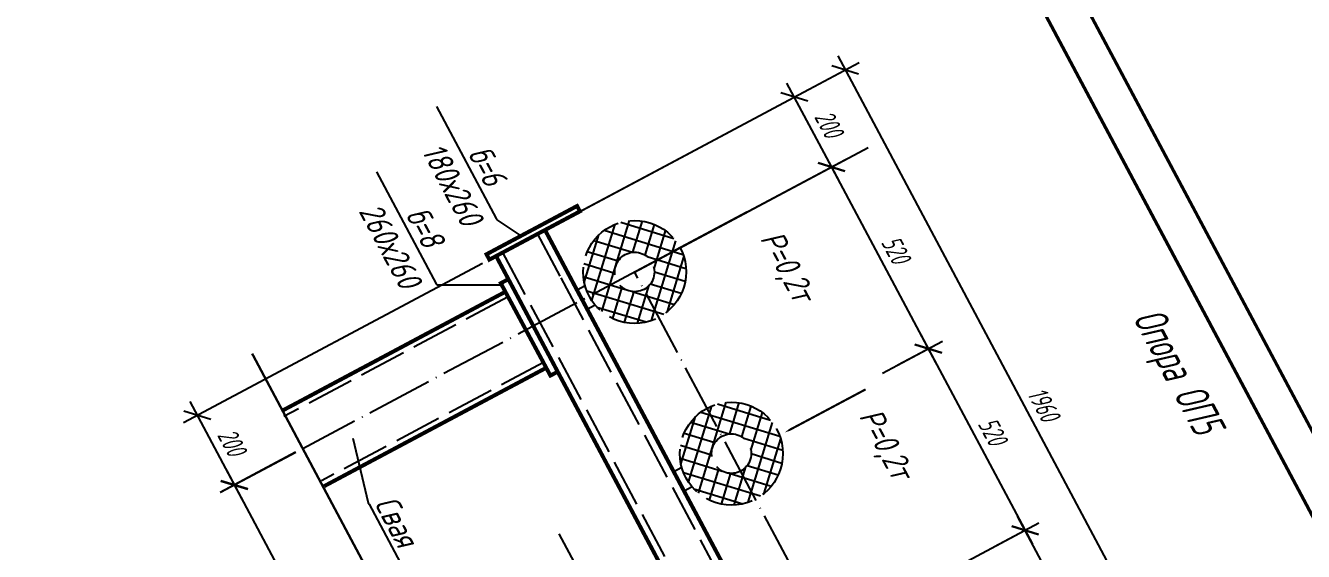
# Model space of a CAD drawing. Extents: x 5370511 to 5386565, y 1010429 to 1053793.
# Drawn here: x 5378958 to 5379119.4, y 1040753.9 to 1040820.3 of the extents above; entities that cross this region are included whole.
import ezdxf
from ezdxf import colors
from ezdxf.entities.mleader import LeaderData, LeaderLine
from ezdxf.enums import TextEntityAlignment as Align
from ezdxf.math import Vec2, Vec3

# ---------------------------------------------------------------- set-up
doc = ezdxf.new("R2010")
doc.units = 0
doc.header["$PDMODE"] = 32
doc.header["$PDSIZE"] = 0.3
doc.linetypes.add('ACAD_ISO02W100', pattern=[15, 12, -3])
doc.linetypes.add('ACAD_ISO04W100', pattern=[30, 24, -3, 0, -3])
doc.layers.get('0').update_dxf_attribs({"linetype": 'CONTINUOUS'})
doc.layers.get('DEFPOINTS').update_dxf_attribs({"linetype": 'CONTINUOUS'})
doc.layers.add('Строения', color=7, linetype='CONTINUOUS')
doc.styles.add('ГОСТ_НИПИ', font='gost_nipi.shx', dxfattribs={"oblique": 15})
doc.styles.add('ГОСТ_НИПИ_разм', font='gost_nipi.shx', dxfattribs={"width": 0.8, "oblique": 15, "height": 2.5})
doc.linetypes.add('земля', pattern='A,15,[35,ESKDSHAPES.SHX,S=1,R=0,X=0,Y=0],0.1', length=15.1)
doc.linetypes.add('Сварка1', pattern='A,2,[34,ESKDSHAPES.SHX,S=2,R=0,X=0,Y=0],0.1', length=2.1)
doc.linetypes.add('Сварка3', pattern='A,2,[33,ESKDSHAPES.SHX,S=2,R=0,X=0,Y=0],2', length=4)
doc.dimstyles.new('Лист М20', dxfattribs={"dimtxt": 2.5, "dimasz": 2.5, "dimexe": 2, "dimexo": 1, "dimgap": 1, "dimtad": 1, "dimdec": 0, "dimlfac": 20, "dimzin": 0, "dimdsep": 46, "dimtxsty": 'ГОСТ_НИПИ_разм', "dimblk": 'OBLIQUE', "dimcen": 0.09, "dimdle": 2, "dimaunit": 1, "dimadec": 0, "dimazin": 0, "dimtfac": 1, "dimtdec": 0, "dimtofl": 0, "dimtmove": 1, "dimatfit": 3, "dimldrblk": 'NONE', "dimfxl": 1, "dimtolj": 1, "dimtzin": 0, "dimarcsym": 0})

# ---------------------------------------------------------------- blocks, each defined once
blk = doc.blocks.new('*U427')
at = {"lineweight": 50, "const_width": 0.4}
blk.add_lwpolyline([(-420, 297), (0, 297), (0, 0), (-420, 0)], close=True, dxfattribs=at)
at = {"lineweight": 50}
blk.add_lwpolyline([(-400, 5), (-5, 5), (-5, 292), (-400, 292)], close=True, dxfattribs=at)
at = {"style": 'ГОСТ_НИПИ', "oblique": 15}
blk.add_attdef('СКВОЗНАЯ_НУМЕРАЦИЯ', text='', height=3, dxfattribs=at).set_placement((-10, 288.5), align=Align.MIDDLE_CENTER)
at = {"style": 'ГОСТ_НИПИ', "oblique": 15, "width": 0.8}
for tag, p in [('ДАТА_СОГЛ_2', (-401.75, 146)), ('ДАТА_СОГЛ_1', (-406.75, 146)), ('ФАМИЛИЯ_СОГЛ_1', (-406.75, 111)), ('ФАМИЛИЯ_СОГЛ_2', (-401.75, 111)), ('ХАРАКТЕР_РАБОТЫ_СОГЛ_1', (-406.75, 91)), ('ХАРАКТЕР_РАБОТЫ_СОГЛ_2', (-401.75, 91))]:
    blk.add_attdef(tag, p, '', height=3, rotation=90, dxfattribs=at)
at = {"style": 'ГОСТ_НИПИ', "oblique": 15}
for tag, width, p in [('ОБОЗНАЧЕНИЕ_ДОКУМЕНТА', 0.8, (-65, 55)), ('НАИМЕНОВАНИЕ_ПРОЕКТА', 0.8, (-65, 42.5)), ('НАИМЕНОВАНИЕ_ОБЪЕКТА', 0.8, (-90, 27.5)), ('СТАДИЯ', 0.8, (-47.5, 25)), ('ЛИСТ', 0.8, (-32.5, 25)), ('ЛИСТОВ', 0.8, (-15, 25)), ('НАИМЕНОВАНИЕ_ЧЕРТЕЖА', 0.8, (-90, 12.5)), ('ПРЕДПРИЯТИЕ', 0.7, (-30.48, 12.55))]:
    blk.add_attdef(tag, text='', height=3, dxfattribs=dict(at, width=width)).set_placement(p, align=Align.MIDDLE_CENTER)
at = {"style": 'ГОСТ_НИПИ', "oblique": 15, "width": 0.8}
for tag, p in [('ФАМИЛИЯ_5', (-169, 31)), ('ДАТА_1', (-134, 31)), ('ХАРАКТЕР_РАБОТЫ_1', (-189, 26)), ('ФАМИЛИЯ_1', (-169, 26)), ('ДАТА_2', (-134, 26)), ('ХАРАКТЕР_РАБОТЫ_2', (-189, 20.72)), ('ФАМИЛИЯ_2', (-169.15, 20.71)), ('ДАТА_3', (-134, 20.72)), ('ХАРАКТЕР_РАБОТЫ_3', (-189, 16)), ('ФАМИЛИЯ_3', (-169.01, 15.99)), ('ДАТА_4', (-134, 16)), ('ФАМИЛИЯ_6', (-169, 11)), ('ДАТА_5', (-134, 11)), ('ХАРАКТЕР_РАБОТЫ_4', (-189, 6)), ('ФАМИЛИЯ_4', (-169, 6)), ('ДАТА_6', (-134, 6))]:
    blk.add_attdef(tag, p, '', height=3, dxfattribs=at)
blk.add_attdef('РАЗРАБ', text='', height=3, dxfattribs=at).set_placement((-189.18, 32.18), align=Align.MIDDLE_LEFT)
at = {"style": 'ГОСТ_НИПИ', "oblique": 15, "width": 0.8, "flags": 8}
blk.add_attdef('НКОНТР', text='', height=3, dxfattribs=at).set_placement((-189.36, 12.34), align=Align.MIDDLE_LEFT)
at = {"style": 'ГОСТ_НИПИ', "oblique": 15, "width": 0.8}
blk.add_attdef('ФОРМАТ', text='', height=3, dxfattribs=at).set_placement((-38.94, 0.42), align=Align.BOTTOM_CENTER)
blk = doc.blocks.new('_None')
blk = doc.blocks.new('_Oblique')
at = {"color": 0, "linetype": 'ByBlock', "lineweight": -2}
blk.add_line((-0.5, -0.5), (0.5, 0.5), dxfattribs=at)
blk = doc.blocks.new('*D958')
at = {"color": 0, "lineweight": -2, "transparency": 16777216}
for p, q in [((5379053.66, 1040740.3), (5379086.04, 1040757.56)), ((5379097.45, 1040731.89), (5379083.34, 1040758.38)), ((5379072.51, 1040720.87), (5379098.28, 1040734.59))]:
    blk.add_line(p, q, dxfattribs=at)
at = {"layer": 'DEFPOINTS', "color": 0, "lineweight": 15, "transparency": 16777216}
for p in [(5379084.28, 1040756.61), (5379052.78, 1040739.83), (5379071.63, 1040720.4)]:
    blk.add_point(p, dxfattribs=at)
at = {"color": 0, "lineweight": -2, "transparency": 16777216, "xscale": 2.5, "yscale": 2.5, "zscale": 2.5}
for p, rotation in [((5379084.28, 1040756.61), 118.0491553040555), ((5379096.51, 1040733.65), 298.0491553040555)]:
    blk.add_blockref('_Oblique', p, dxfattribs=dict(at, rotation=rotation))
at = {"color": 0, "transparency": 16777216, "insert": (5379092.38, 1040746.19), "char_height": 2.5, "attachment_point": 5, "rotation": 298.0492, "style": 'ГОСТ_НИПИ_разм'}
blk.add_mtext('\\A1;520', dxfattribs=at)
blk = doc.blocks.new('*D960')
at = {"color": 0, "lineweight": -2, "transparency": 16777216}
for p, q in [((5379025.4, 1040795.47), (5379063.33, 1040815.68)), ((5379060.62, 1040816.51), (5379108.59, 1040726.47)), ((5379074.97, 1040710.83), (5379109.42, 1040729.18))]:
    blk.add_line(p, q, dxfattribs=at)
at = {"layer": 'DEFPOINTS', "color": 0, "lineweight": 15, "transparency": 16777216}
for p in [(5379024.51, 1040795), (5379107.65, 1040728.24), (5379074.09, 1040710.36)]:
    blk.add_point(p, dxfattribs=at)
at = {"color": 0, "lineweight": -2, "transparency": 16777216, "xscale": 2.5, "yscale": 2.5, "zscale": 2.5}
for p, rotation in [((5379061.56, 1040814.74), 118.0491553040555), ((5379107.65, 1040728.24), 298.0491553040555)]:
    blk.add_blockref('_Oblique', p, dxfattribs=dict(at, rotation=rotation))
at = {"color": 0, "transparency": 16777216, "insert": (5379086.59, 1040772.55), "char_height": 2.5, "attachment_point": 5, "rotation": 298.0492, "style": 'ГОСТ_НИПИ_разм'}
blk.add_mtext('\\A1;1960', dxfattribs=at)
blk = doc.blocks.new('*D963')
at = {"color": 0, "lineweight": -2, "transparency": 16777216}
for p, q in [((5378992.13, 1040766.48), (5378982.61, 1040761.4)), ((5378983.43, 1040764.11), (5379021.99, 1040691.74)), ((5379028.81, 1040697.64), (5379019.28, 1040692.57))]:
    blk.add_line(p, q, dxfattribs=at)
at = {"layer": 'DEFPOINTS', "color": 0, "lineweight": 15, "transparency": 16777216}
for p in [(5378993.01, 1040766.95), (5379029.69, 1040698.11), (5379021.05, 1040693.51)]:
    blk.add_point(p, dxfattribs=at)
at = {"color": 0, "lineweight": -2, "transparency": 16777216, "xscale": 2.5, "yscale": 2.5, "zscale": 2.5}
for p, rotation in [((5378984.37, 1040762.34), 118.0491553040555), ((5379021.05, 1040693.51), 298.0491553040555)]:
    blk.add_blockref('_Oblique', p, dxfattribs=dict(at, rotation=rotation))
at = {"color": 0, "transparency": 16777216, "insert": (5379004.69, 1040728.98), "char_height": 2.5, "attachment_point": 5, "rotation": 298.0492, "style": 'ГОСТ_НИПИ_разм'}
blk.add_mtext('\\A1;1560', dxfattribs=at)
blk = doc.blocks.new('*D965')
at = {"color": 0, "lineweight": -2, "transparency": 16777216}
for p, q in [((5379015.72, 1040790.32), (5378977.94, 1040770.19)), ((5378978.77, 1040772.89), (5378985.35, 1040760.54)), ((5378992.15, 1040766.43), (5378982.64, 1040761.36))]:
    blk.add_line(p, q, dxfattribs=at)
at = {"layer": 'DEFPOINTS', "color": 0, "lineweight": 15, "transparency": 16777216}
for p in [(5379016.6, 1040790.79), (5378993.04, 1040766.9), (5378984.41, 1040762.3)]:
    blk.add_point(p, dxfattribs=at)
at = {"color": 0, "lineweight": -2, "transparency": 16777216, "xscale": 2.5, "yscale": 2.5, "zscale": 2.5}
for p, rotation in [((5378979.71, 1040771.13), 118.0491553040555), ((5378984.41, 1040762.3), 298.0491553040555)]:
    blk.add_blockref('_Oblique', p, dxfattribs=dict(at, rotation=rotation))
at = {"color": 0, "transparency": 16777216, "insert": (5378984.04, 1040767.77), "char_height": 2.5, "attachment_point": 5, "rotation": 298.0492, "style": 'ГОСТ_НИПИ_разм'}
blk.add_mtext('\\A1;200', dxfattribs=at)
blk = doc.blocks.new('*D967')
at = {"color": 0, "lineweight": -2, "transparency": 16777216}
for p, q in [((5379060.78, 1040800.73), (5379054.19, 1040813.08)), ((5379027.09, 1040796.38), (5379056.9, 1040812.26)), ((5379056.55, 1040800.74), (5379061.6, 1040803.43))]:
    blk.add_line(p, q, dxfattribs=at)
at = {"layer": 'DEFPOINTS', "color": 0, "lineweight": 15, "transparency": 16777216}
for p in [(5379055.13, 1040811.32), (5379055.66, 1040800.27), (5379026.21, 1040795.91)]:
    blk.add_point(p, dxfattribs=at)
at = {"color": 0, "lineweight": -2, "transparency": 16777216, "xscale": 2.5, "yscale": 2.5, "zscale": 2.5}
for p, rotation in [((5379055.13, 1040811.32), 118.0491553040555), ((5379059.84, 1040802.49), 298.0491553040555)]:
    blk.add_blockref('_Oblique', p, dxfattribs=dict(at, rotation=rotation))
at = {"color": 0, "transparency": 16777216, "insert": (5379059.47, 1040807.96), "char_height": 2.5, "attachment_point": 5, "rotation": 298.0492, "style": 'ГОСТ_НИПИ_разм'}
blk.add_mtext('\\A1;200', dxfattribs=at)
blk = doc.blocks.new('*D968')
at = {"color": 0, "lineweight": -2, "transparency": 16777216}
for p, q in [((5379073, 1040777.78), (5379058.9, 1040804.26)), ((5379035.83, 1040789.7), (5379061.6, 1040803.43)), ((5379066.25, 1040776.45), (5379073.83, 1040780.49))]:
    blk.add_line(p, q, dxfattribs=at)
at = {"layer": 'DEFPOINTS', "color": 0, "lineweight": 15, "transparency": 16777216}
for p in [(5379059.84, 1040802.49), (5379034.95, 1040789.23), (5379065.36, 1040775.98)]:
    blk.add_point(p, dxfattribs=at)
at = {"color": 0, "lineweight": -2, "transparency": 16777216, "xscale": 2.5, "yscale": 2.5, "zscale": 2.5}
for p, rotation in [((5379059.84, 1040802.49), 118.0491553040555), ((5379072.06, 1040779.55), 298.0491553040555)]:
    blk.add_blockref('_Oblique', p, dxfattribs=dict(at, rotation=rotation))
at = {"color": 0, "transparency": 16777216, "insert": (5379067.93, 1040792.08), "char_height": 2.5, "attachment_point": 5, "rotation": 298.0492, "style": 'ГОСТ_НИПИ_разм'}
blk.add_mtext('\\A1;520', dxfattribs=at)
blk = doc.blocks.new('*D969')
at = {"color": 0, "lineweight": -2, "transparency": 16777216}
for p, q in [((5379068.21, 1040777.49), (5379073.83, 1040780.49)), ((5379071.12, 1040781.31), (5379085.22, 1040754.85)), ((5379080.43, 1040754.56), (5379086.04, 1040757.56))]:
    blk.add_line(p, q, dxfattribs=at)
at = {"layer": 'DEFPOINTS', "color": 0, "lineweight": 15, "transparency": 16777216}
for p in [(5379067.33, 1040777.02), (5379084.28, 1040756.61), (5379079.55, 1040754.09)]:
    blk.add_point(p, dxfattribs=at)
at = {"color": 0, "lineweight": -2, "transparency": 16777216, "xscale": 2.5, "yscale": 2.5, "zscale": 2.5}
for p, rotation in [((5379072.06, 1040779.55), 118.0491553040555), ((5379084.28, 1040756.61), 298.0491553040555)]:
    blk.add_blockref('_Oblique', p, dxfattribs=dict(at, rotation=rotation))
at = {"color": 0, "transparency": 16777216, "insert": (5379080.16, 1040769.14), "char_height": 2.5, "attachment_point": 5, "rotation": 298.0492, "style": 'ГОСТ_НИПИ_разм'}
blk.add_mtext('\\A1;520', dxfattribs=at)

msp = doc.modelspace()

# ---------------------------------------------------------------- hatches: boundary and pattern name
h = msp.add_hatch()
h.set_pattern_fill('ANSI37', color=253, scale=0.5, angle=-61.95084)
h.set_pattern_definition([(343.049155, (5380637.2857, 1043327.0663), (0.4628375, 1.5185314), []), (73.049155, (5380637.2857, 1043327.0663), (-1.5185314, 0.4628375), [])])
h.paths.add_polyline_path([(5379031.887, 1040794.985, 1), (5379038, 1040783.512, 1)])
h.paths.add_polyline_path([(5379036.119, 1040787.042, -1), (5379033.768, 1040791.455, -1)], flags=16)
h = msp.add_hatch()
h.set_pattern_fill('ANSI37', color=253, scale=0.5, angle=-61.95084)
h.set_pattern_definition([(343.049155, (5380649.5117, 1043304.1202), (0.4628375, 1.5185314), []), (73.049155, (5380649.5117, 1043304.1202), (-1.5185314, 0.4628375), [])])
h.paths.add_polyline_path([(5379044.113, 1040772.039, 1), (5379050.226, 1040760.566, 1)])
h.paths.add_polyline_path([(5379048.345, 1040764.096, -1), (5379045.994, 1040768.508, -1)], flags=16)

# ---------------------------------------------------------------- linework, layer by layer
at = {"ltscale": 0.5}
msp.add_line((5379023.63, 1040794.532), (5379023.647, 1040794.5), dxfattribs=at)
at = {"linetype": 'ACAD_ISO04W100', "ltscale": 0.35}
for p, q in [((5379036.998, 1040790.297), (5378993.037, 1040766.902)), ((5379075.222, 1040713.577), (5379034.951, 1040789.234))]:
    msp.add_line(p, q, dxfattribs=at)
at = {"linetype": 'ACAD_ISO02W100', "ltscale": 0.5}
for p, q in [((5379018.978, 1040786.074), (5378990.656, 1040770.968)), ((5379023.433, 1040777.779), (5378995.375, 1040762.845))]:
    msp.add_line(p, q, dxfattribs=at)
at = {"ltscale": 0.35}
for points in [[(5379038.932, 1040791.355, 0, 2.256, 0), (5379044.369, 1040794.252, 0.275, 0.275, 0), (5379049.152, 1040796.8, 0.275, 0.275, 0)], [(5379053.914, 1040768.958, 0, 2.256, 0), (5379059.351, 1040771.855, 0.275, 0.275, 0), (5379064.134, 1040774.403, 0.275, 0.275, 0)]]:
    msp.add_lwpolyline(points, format="xyseb", dxfattribs=at)
at = {"linetype": 'Сварка1', "ltscale": 0.5}
msp.add_lwpolyline([(5379017.47, 1040791.208), (5379023.647, 1040794.5)], dxfattribs=at)
at = {"linetype": 'ACAD_ISO02W100', "ltscale": 0.5}
for points in [[(5379022.682, 1040793.985), (5379025.615, 1040788.481)], [(5379023.647, 1040794.5), (5379023.647, 1040794.5)], [(5379018.273, 1040791.677), (5379064.339, 1040705.218)], [(5379025.615, 1040788.481), (5379068.731, 1040707.559)]]:
    msp.add_lwpolyline(points, dxfattribs=at)
at = {"linetype": 'Сварка3', "ltscale": 0.4}
for points in [[(5379025.226, 1040776.628), (5379018.998, 1040788.317)], [(5379018.628, 1040786.729), (5379023.785, 1040777.126)]]:
    msp.add_lwpolyline(points, dxfattribs=at)
at = {"color": 253}
for points in [[(5379028.688, 1040787.481), (5379027.675, 1040786.941)], [(5379029.988, 1040785.042), (5379028.974, 1040784.502)], [(5379040.914, 1040764.535), (5379039.901, 1040763.995)], [(5379042.214, 1040762.096), (5379041.2, 1040761.556)]]:
    msp.add_lwpolyline(points, dxfattribs=at)
at = {"linetype": 'земля', "const_width": 0.3}
msp.add_lwpolyline([(5378986.631, 1040778.925), (5379037.358, 1040683.72)], dxfattribs=at)
at = {"color": 253, "linetype": 'ACAD_ISO02W100', "ltscale": 0.5}
for centre, radius in [((5379034.951, 1040789.234), 6.5), ((5379034.951, 1040789.234), 2.5), ((5379047.177, 1040766.288), 6.5), ((5379047.177, 1040766.288), 2.5)]:
    msp.add_circle(centre, radius, dxfattribs=at)
at = {"layer": 'Строения', "const_width": 0.5}
msp.add_lwpolyline([(5379016.603, 1040790.787), (5379016.241, 1040791.467), (5379027.681, 1040797.563), (5379028.043, 1040796.883)], close=True, dxfattribs=at)
for points in [[(5379023.63, 1040794.532), (5379023.63, 1040794.532), (5379017.452, 1040791.24), (5379063.519, 1040704.781), (5379069.696, 1040708.073), (5379026.58, 1040788.995)], [(5379026.58, 1040788.995), (5379023.647, 1040794.5)], [(5379018.956, 1040788.294), (5379018.044, 1040787.808), (5379024.315, 1040776.142), (5379025.226, 1040776.628)], [(5379018.626, 1040786.728), (5378990.468, 1040771.725)], [(5379023.785, 1040777.126), (5378995.73, 1040762.178)]]:
    msp.add_lwpolyline(points, dxfattribs=at)

# ---------------------------------------------------------------- block references
at = {"rotation": 298.0491553101125}
msp.add_blockref('*U427', (5378903.225, 1040545.42), dxfattribs=at)

# ---------------------------------------------------------------- texts
at = {"ltscale": 0.35, "style": 'ГОСТ_НИПИ', "oblique": 15, "width": 0.8}
msp.add_text('Опора ОП5', height=4, rotation=298.04916, dxfattribs=at).set_placement((5379096.778, 1040782.843), align=Align.BOTTOM_LEFT)

# ---------------------------------------------------------------- dimensions: what is measured, and where the dimension line sits
dim = msp.add_linear_dim(base=(5379107.651, 1040728.239), p1=(5379024.513, 1040795.002), p2=(5379074.092, 1040710.358), angle=298.04916, dimstyle='Лист М20')
dim.commit()
dim.dimension.update_dxf_attribs({"geometry": '*D960', "text_midpoint": (5379084.606, 1040771.49), "dimtype": 160})
for base, p1, p2, picture, middle in [((5378984.408, 1040762.304), (5379016.603, 1040790.787), (5378993.037, 1040766.902), '*D965', (5378984.043, 1040767.774)), ((5379021.045, 1040693.51), (5378993.014, 1040766.946), (5379029.688, 1040698.115), '*D963', (5379004.694, 1040728.983)), ((5379084.28, 1040756.615), (5379071.629, 1040720.395), (5379052.776, 1040739.829), '*D958', (5379092.382, 1040746.192))]:
    dim = msp.add_linear_dim(base=base, p1=p1, p2=p2, angle=298.04916, dimstyle='Лист М20')
    dim.commit()
    dim.dimension.update_dxf_attribs({"geometry": picture, "text_midpoint": middle})

# ---------------------------------------------------------------- leaders
ml = msp.add_multileader_mtext('Standard')
ml.set_content('б=6\\P180х260', color=256, style='ГОСТ_НИПИ')
ml.set_leader_properties()
ml.set_arrow_properties(name='NONE')
ml.build(insert=Vec2(0, 0))
ml.multileader.update_dxf_attribs({"text_left_attachment_type": 6, "text_right_attachment_type": 6, "dogleg_length": 0.2, "arrow_head_size": 0.2})
ctx = ml.context
ctx.base_point, ctx.char_height, ctx.arrow_head_size, ctx.landing_gap_size, ctx.plane_origin, ctx.plane_x_axis, ctx.plane_y_axis = Vec3(5379009.95, 1040810.175), 3, 0.2, 0.2, Vec3(5378982.072, 1040895.109), Vec3(0.4702289, -0.8825445), Vec3(0.8825445, 0.4702289)
ctx.left_attachment, ctx.right_attachment, ctx.text_align_type = 6, 6, 1
notes = []
notes.append((ctx, [(0, (1, 1, 0), (5379017.607, 1040795.804), (-0.4702289, 0.8825445), 0.2, [(0, [(5379020.637, 1040793.81)], 0, [])])]))
ctx.mtext.insert, ctx.mtext.text_direction, ctx.mtext.rotation, ctx.mtext.alignment, ctx.mtext.flow_direction = Vec3(5379017.64, 1040803.398), Vec3(0.4702289, -0.8825445), 5.2019391, 2, 5
ml = msp.add_multileader_mtext('Standard')
ml.set_content('б=8\\P260х260', color=256, style='ГОСТ_НИПИ')
ml.set_leader_properties()
ml.set_arrow_properties(name='NONE')
ml.build(insert=Vec2(0, 0))
ml.multileader.update_dxf_attribs({"text_left_attachment_type": 6, "text_right_attachment_type": 6, "dogleg_length": 0.2, "arrow_head_size": 0.2})
ctx = ml.context
ctx.base_point, ctx.char_height, ctx.arrow_head_size, ctx.landing_gap_size, ctx.plane_origin, ctx.plane_x_axis, ctx.plane_y_axis = Vec3(5379001.767, 1040803.048), 3, 0.2, 0.2, Vec3(5379010.943, 1040842.828), Vec3(0.4702289, -0.8825445), Vec3(0.8825445, 0.4702289)
ctx.left_attachment, ctx.right_attachment, ctx.text_align_type = 6, 6, 1
notes.append((ctx, [(0, (1, 1, 0), (5379010.02, 1040787.558), (-0.4702289, 0.8825445), 0.2, [(0, [(5379018.205, 1040787.569)], 0, [])])]))
ctx.mtext.insert, ctx.mtext.text_direction, ctx.mtext.rotation, ctx.mtext.alignment, ctx.mtext.flow_direction = Vec3(5379009.789, 1040795.647), Vec3(0.4702289, -0.8825445), 5.2019391, 2, 5
ml = msp.add_multileader_mtext('Standard')
ml.set_content('Свая', color=256, style='ГОСТ_НИПИ')
ml.set_leader_properties()
ml.set_arrow_properties(name='NONE')
ml.build(insert=Vec2(0, 0))
ml.multileader.update_dxf_attribs({"text_left_attachment_type": 6, "text_right_attachment_type": 6, "dogleg_length": 0.2, "arrow_head_size": 0.2})
ctx = ml.context
ctx.base_point, ctx.char_height, ctx.arrow_head_size, ctx.landing_gap_size, ctx.plane_origin, ctx.plane_x_axis, ctx.plane_y_axis = Vec3(5379001.397, 1040759.894), 3, 0.2, 0.2, Vec3(5378939.921, 1040725.775), Vec3(0.4702289, -0.8825445), Vec3(0.8825445, 0.4702289)
ctx.left_attachment, ctx.right_attachment = 6, 6
notes.append((ctx, [(1, (1, 1, 0), (5379001.303, 1040760.071), (0.4702289, -0.8825445), 0.2, [(0, [(5378999.335, 1040768.256)], 0, [])])]))
ctx.mtext.insert, ctx.mtext.text_direction, ctx.mtext.rotation, ctx.mtext.flow_direction = Vec3(5379004.669, 1040761.41), Vec3(0.4702289, -0.8825445), 5.2019391, 5
ml = msp.add_multileader_mtext('Standard')
ml.set_content('{\\f@Batang|b0|i0|c204|p18;\\Q0;□\\fMS Shell Dlg 2|b0|i0|c204|p0;\\H0.70833x;\\Q15; \\Fgost_ful|c204;\\H1.4118x;140х140х5}', color=256, style='ГОСТ_НИПИ')
ml.set_leader_properties()
ml.set_arrow_properties(name='NONE')
ml.build(insert=Vec2(0, 0))
ml.multileader.update_dxf_attribs({"text_left_attachment_type": 6, "text_right_attachment_type": 6, "dogleg_length": 0.36})
ctx = ml.context
ctx.base_point, ctx.char_height, ctx.landing_gap_size, ctx.plane_origin, ctx.plane_x_axis, ctx.plane_y_axis = Vec3(5379025.548, 1040755.969), 3, 0.5, Vec3(5378968.312, 1040810.197), Vec3(0.4702289, -0.8825445), Vec3(0.8825445, 0.4702289)
ctx.left_attachment, ctx.right_attachment, ctx.text_align_type = 6, 6, 1
notes.append((ctx, [(1, (1, 1, 0), (5379037.707, 1040733.149), (-0.4702289, 0.8825445), 0.36, [(0, [(5379051.829, 1040736.009)], 0, [])])]))
ctx.mtext.insert, ctx.mtext.text_direction, ctx.mtext.rotation, ctx.mtext.width, ctx.mtext.alignment, ctx.mtext.flow_direction = Vec3(5379035.577, 1040744.803), Vec3(0.4702289, -0.8825445), 5.2019391, 34.35956, 2, 5
for ctx, leaders in notes:
    for number, flags, end, landing, length, lines in leaders:
        leader = LeaderData()
        leader.index, (leader.has_last_leader_line, leader.has_dogleg_vector, leader.attachment_direction) = number, flags
        leader.last_leader_point, leader.dogleg_vector, leader.dogleg_length = Vec3(end), Vec3(landing), length
        for number, points, colour, breaks in lines:
            line = LeaderLine()
            line.index, line.vertices, line.color, line.breaks = number, Vec3.list(points), colors.encode_raw_color(colour), breaks
            leader.lines.append(line)
        ctx.leaders.append(leader)

# ---------------------------------------------------------------- next in the draw order: texts
at = {"ltscale": 0.35, "insert": (5379053.387, 1040794.874), "char_height": 3, "attachment_point": 1, "rotation": 298.04916, "style": 'ГОСТ_НИПИ', "bg_fill": 3, "box_fill_scale": 1.5, "bg_fill_color": 256, "bg_fill_transparency": 0}
msp.add_mtext('Р=0,2т', dxfattribs=at)
at = {"ltscale": 0.35, "insert": (5379065.857, 1040772.44), "char_height": 3, "width": 11.93216, "attachment_point": 1, "rotation": 298.04916, "style": 'ГОСТ_НИПИ', "bg_fill": 3, "box_fill_scale": 1.5, "bg_fill_color": 256, "bg_fill_transparency": 0}
msp.add_mtext('Р=0,2т', dxfattribs=at)

# ---------------------------------------------------------------- next in the draw order: linework, layer by layer
msp.add_lwpolyline([(5379034.935, 1040789.206), (5379064.459, 1040804.936)])

# ---------------------------------------------------------------- next in the draw order: dimensions: what is measured, and where the dimension line sits
for base, p1, p2, picture, middle in [((5379055.134, 1040811.317), (5379055.664, 1040800.27), (5379026.211, 1040795.907), '*D967', (5379059.47, 1040807.963)), ((5379059.836, 1040802.492), (5379065.363, 1040775.977), (5379034.951, 1040789.234), '*D968', (5379067.934, 1040792.077)), ((5379084.28, 1040756.615), (5379067.327, 1040777.024), (5379079.545, 1040754.092), '*D969', (5379080.156, 1040769.138))]:
    dim = msp.add_linear_dim(base=base, p1=p1, p2=p2, angle=298.04916, dimstyle='Лист М20')
    dim.commit()
    dim.dimension.update_dxf_attribs({"geometry": picture, "text_midpoint": middle})

doc.saveas('drawing.dxf')
